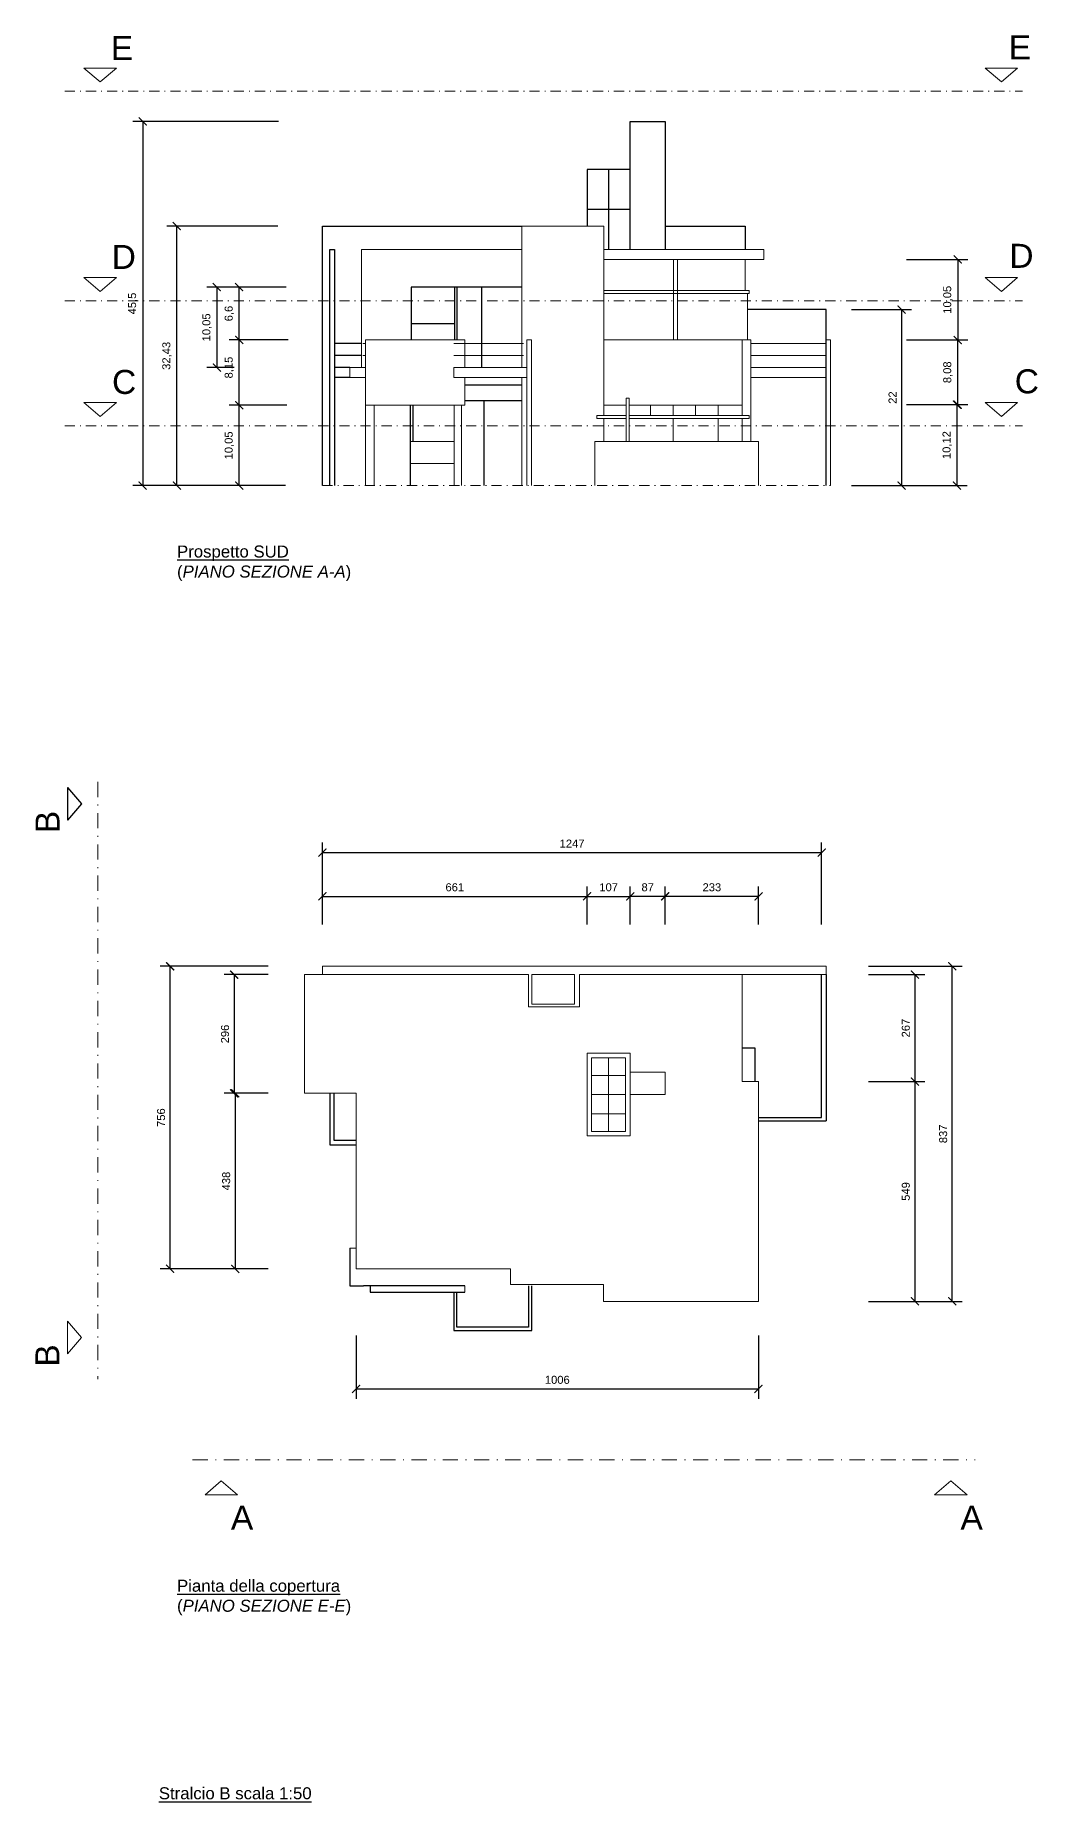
# Model space of a CAD drawing. Header units: centimetres. Extents: x 543 to 6804, y 293 to 1469.
# Drawn here: x 1073.1 to 1198.4, y 1160.1 to 1380.9 of the extents above; entities that cross this region are included whole.
import ezdxf

# ---------------------------------------------------------------- set-up
doc = ezdxf.new("R2010")
doc.units = ezdxf.units.CM
doc.linetypes.add('TRATTOPUNTO2', pattern=[12.7, 6.35, -3.175, 0, -3.175])
for name, color, linetype, lineweight in [('linee a metà', 100, 'Continuous', 20), ('linee davanti', 161, 'Continuous', 20), ('linee spesse', 254, 'Continuous', 20), ('linee tratto punto', 40, 'TRATTOPUNTO2', 20)]:
    doc.layers.add(name, color=color, linetype=linetype, lineweight=lineweight)
for name, color, linetype in [('linee dietro', 51, 'Continuous'), ('quote', 163, 'Continuous'), ('testo', 104, 'Continuous')]:
    doc.layers.add(name, color=color, linetype=linetype)
doc.styles.add('Annotativa', font='arial.ttf')
doc.styles.add('Annotative', font='arial.ttf')
doc.dimstyles.new('Annotativa', dxfattribs={"dimscale": 0, "dimtxt": 1, "dimasz": 1, "dimexe": 1.25, "dimexo": 0.625, "dimtad": 1, "dimtxsty": 'Annotativa', "dimblk": 'ARCHTICK', "dimcen": 1, "dimadec": 0, "dimazin": 0, "dimtfac": 1, "dimtmove": 0, "dimatfit": 3, "dimfxl": 1, "dimarcsym": 0})

# ---------------------------------------------------------------- blocks, each defined once
blk = doc.blocks.new('_ArchTick')
at = {"color": 0, "linetype": 'ByBlock', "const_width": 0.15}
blk.add_lwpolyline([(-0.5, -0.5), (0.5, 0.5)], dxfattribs=at)
blk = doc.blocks.new('*D58')
at = {"layer": 'Defpoints', "color": 0, "transparency": 16777216}
for p in [(1176.61, 1264.53), (1187.72, 1264.53), (1176.61, 1222.66)]:
    blk.add_point(p, dxfattribs=at)
at = {"layer": 'quote', "color": 0, "lineweight": -2, "transparency": 16777216}
for p, q in [((1177.24, 1264.53), (1188.97, 1264.53)), ((1187.72, 1222.66), (1187.72, 1264.53)), ((1177.24, 1222.66), (1188.97, 1222.66))]:
    blk.add_line(p, q, dxfattribs=at)
for p, rotation in [((1187.72, 1264.53), 90), ((1187.72, 1222.66), 270)]:
    blk.add_blockref('_ArchTick', p, dxfattribs=dict(at, rotation=rotation))
at = {"layer": 'quote', "color": 0, "transparency": 16777216, "insert": (1186.58, 1243.59), "char_height": 1, "attachment_point": 5, "rotation": 90, "style": 'Annotativa'}
blk.add_mtext('837', dxfattribs=at)
blk = doc.blocks.new('*D59')
at = {"layer": 'Defpoints', "color": 0, "transparency": 16777216}
for p in [(1113.2, 1219.01), (1163.5, 1219.01), (1163.5, 1211.72)]:
    blk.add_point(p, dxfattribs=at)
at = {"layer": 'quote', "color": 0, "lineweight": -2, "transparency": 16777216}
for p, q in [((1113.2, 1218.38), (1113.2, 1210.47)), ((1163.5, 1218.38), (1163.5, 1210.47)), ((1113.2, 1211.72), (1163.5, 1211.72))]:
    blk.add_line(p, q, dxfattribs=at)
at = {"layer": 'quote', "color": 0, "lineweight": -2, "transparency": 16777216, "rotation": 180}
blk.add_blockref('_ArchTick', (1113.2, 1211.72), dxfattribs=at)
at = {"layer": 'quote', "color": 0, "lineweight": -2, "transparency": 16777216}
blk.add_blockref('_ArchTick', (1163.5, 1211.72), dxfattribs=at)
at = {"layer": 'quote', "color": 0, "transparency": 16777216, "insert": (1138.35, 1212.85), "char_height": 1, "attachment_point": 5, "style": 'Annotativa'}
blk.add_mtext('1006', dxfattribs=at)
blk = doc.blocks.new('*D60')
at = {"layer": 'Defpoints', "color": 0, "transparency": 16777216}
for p in [(1089.96, 1264.53), (1102.83, 1264.53), (1102.83, 1226.72)]:
    blk.add_point(p, dxfattribs=at)
at = {"layer": 'quote', "color": 0, "lineweight": -2, "transparency": 16777216}
for p, q in [((1102.21, 1264.53), (1088.71, 1264.53)), ((1089.96, 1226.72), (1089.96, 1264.53)), ((1102.21, 1226.72), (1088.71, 1226.72))]:
    blk.add_line(p, q, dxfattribs=at)
for p, rotation in [((1089.96, 1264.53), 90), ((1089.96, 1226.72), 270)]:
    blk.add_blockref('_ArchTick', p, dxfattribs=dict(at, rotation=rotation))
at = {"layer": 'quote', "color": 0, "transparency": 16777216, "insert": (1088.83, 1245.62), "char_height": 1, "attachment_point": 5, "rotation": 90, "style": 'Annotativa'}
blk.add_mtext('756', dxfattribs=at)
blk = doc.blocks.new('*D61')
at = {"layer": 'Defpoints', "color": 0, "transparency": 16777216}
for p in [(1102.83, 1263.49), (1097.96, 1248.66), (1102.83, 1248.66)]:
    blk.add_point(p, dxfattribs=at)
at = {"layer": 'quote', "color": 0, "lineweight": -2, "transparency": 16777216}
for p, q in [((1102.21, 1263.49), (1096.71, 1263.49)), ((1097.96, 1263.49), (1097.96, 1248.66)), ((1102.21, 1248.66), (1096.71, 1248.66))]:
    blk.add_line(p, q, dxfattribs=at)
for p, rotation in [((1097.96, 1263.49), 90), ((1097.96, 1248.66), 270)]:
    blk.add_blockref('_ArchTick', p, dxfattribs=dict(at, rotation=rotation))
at = {"layer": 'quote', "color": 0, "transparency": 16777216, "insert": (1096.83, 1256.07), "char_height": 1, "attachment_point": 5, "rotation": 90, "style": 'Annotativa'}
blk.add_mtext('296', dxfattribs=at)
blk = doc.blocks.new('*D62')
at = {"layer": 'Defpoints', "color": 0, "transparency": 16777216}
for p in [(1102.75, 1248.66), (1098.1, 1226.72), (1102.83, 1226.72)]:
    blk.add_point(p, dxfattribs=at)
at = {"layer": 'quote', "color": 0, "lineweight": -2, "transparency": 16777216}
for p, q in [((1102.12, 1248.66), (1096.85, 1248.66)), ((1098.1, 1248.66), (1098.1, 1226.72)), ((1102.21, 1226.72), (1096.85, 1226.72))]:
    blk.add_line(p, q, dxfattribs=at)
for p, rotation in [((1098.1, 1248.66), 90), ((1098.1, 1226.72), 270)]:
    blk.add_blockref('_ArchTick', p, dxfattribs=dict(at, rotation=rotation))
at = {"layer": 'quote', "color": 0, "transparency": 16777216, "insert": (1096.97, 1237.69), "char_height": 1, "attachment_point": 5, "rotation": 90, "style": 'Annotativa'}
blk.add_mtext('438', dxfattribs=at)
blk = doc.blocks.new('*D63')
at = {"layer": 'Defpoints', "color": 0, "transparency": 16777216}
for p in [(1176.61, 1250.13), (1176.61, 1222.66), (1183.05, 1222.66)]:
    blk.add_point(p, dxfattribs=at)
at = {"layer": 'quote', "color": 0, "lineweight": -2, "transparency": 16777216}
for p, q in [((1177.24, 1250.13), (1184.3, 1250.13)), ((1183.05, 1250.13), (1183.05, 1222.66)), ((1177.24, 1222.66), (1184.3, 1222.66))]:
    blk.add_line(p, q, dxfattribs=at)
for p, rotation in [((1183.05, 1250.13), 90), ((1183.05, 1222.66), 270)]:
    blk.add_blockref('_ArchTick', p, dxfattribs=dict(at, rotation=rotation))
at = {"layer": 'quote', "color": 0, "transparency": 16777216, "insert": (1181.91, 1236.39), "char_height": 1, "attachment_point": 5, "rotation": 90, "style": 'Annotativa'}
blk.add_mtext('549', dxfattribs=at)
blk = doc.blocks.new('*D64')
at = {"layer": 'Defpoints', "color": 0, "transparency": 16777216}
for p in [(1176.61, 1263.49), (1176.61, 1250.13), (1183.05, 1250.13)]:
    blk.add_point(p, dxfattribs=at)
at = {"layer": 'quote', "color": 0, "lineweight": -2, "transparency": 16777216}
for p, q in [((1177.24, 1263.49), (1184.3, 1263.49)), ((1183.05, 1263.49), (1183.05, 1250.13)), ((1177.24, 1250.13), (1184.3, 1250.13))]:
    blk.add_line(p, q, dxfattribs=at)
for p, rotation in [((1183.05, 1263.49), 90), ((1183.05, 1250.13), 270)]:
    blk.add_blockref('_ArchTick', p, dxfattribs=dict(at, rotation=rotation))
at = {"layer": 'quote', "color": 0, "transparency": 16777216, "insert": (1181.91, 1256.81), "char_height": 1, "attachment_point": 5, "rotation": 90, "style": 'Annotativa'}
blk.add_mtext('267', dxfattribs=at)
blk = doc.blocks.new('*D65')
at = {"layer": 'Defpoints', "color": 0, "transparency": 16777216}
for p in [(1147.46, 1273.27), (1142.07, 1269.14), (1147.46, 1269.14)]:
    blk.add_point(p, dxfattribs=at)
at = {"layer": 'quote', "color": 0, "lineweight": -2, "transparency": 16777216}
for p, q in [((1142.07, 1269.77), (1142.07, 1274.52)), ((1147.46, 1269.77), (1147.46, 1274.52)), ((1142.07, 1273.27), (1147.46, 1273.27))]:
    blk.add_line(p, q, dxfattribs=at)
at = {"layer": 'quote', "color": 0, "lineweight": -2, "transparency": 16777216, "rotation": 180}
blk.add_blockref('_ArchTick', (1142.07, 1273.27), dxfattribs=at)
at = {"layer": 'quote', "color": 0, "lineweight": -2, "transparency": 16777216}
blk.add_blockref('_ArchTick', (1147.46, 1273.27), dxfattribs=at)
at = {"layer": 'quote', "color": 0, "transparency": 16777216, "insert": (1144.77, 1274.4), "char_height": 1, "attachment_point": 5, "style": 'Annotativa'}
blk.add_mtext('107', dxfattribs=at)
blk = doc.blocks.new('*D66')
at = {"layer": 'Defpoints', "color": 0, "transparency": 16777216}
for p in [(1147.46, 1273.27), (1147.46, 1269.14), (1151.83, 1269.14)]:
    blk.add_point(p, dxfattribs=at)
at = {"layer": 'quote', "color": 0, "lineweight": -2, "transparency": 16777216}
for p, q in [((1147.46, 1269.77), (1147.46, 1274.52)), ((1151.83, 1269.77), (1151.83, 1274.52)), ((1151.83, 1273.27), (1147.46, 1273.27))]:
    blk.add_line(p, q, dxfattribs=at)
at = {"layer": 'quote', "color": 0, "lineweight": -2, "transparency": 16777216, "rotation": 180}
blk.add_blockref('_ArchTick', (1147.46, 1273.27), dxfattribs=at)
at = {"layer": 'quote', "color": 0, "lineweight": -2, "transparency": 16777216}
blk.add_blockref('_ArchTick', (1151.83, 1273.27), dxfattribs=at)
at = {"layer": 'quote', "color": 0, "transparency": 16777216, "insert": (1149.65, 1274.4), "char_height": 1, "attachment_point": 5, "style": 'Annotativa'}
blk.add_mtext('87', dxfattribs=at)
blk = doc.blocks.new('*D67')
at = {"layer": 'Defpoints', "color": 0, "transparency": 16777216}
for p in [(1142.07, 1273.27), (1109, 1269.14), (1142.07, 1269.14)]:
    blk.add_point(p, dxfattribs=at)
at = {"layer": 'quote', "color": 0, "lineweight": -2, "transparency": 16777216}
for p, q in [((1109, 1269.77), (1109, 1274.52)), ((1142.07, 1269.77), (1142.07, 1274.52)), ((1109, 1273.27), (1142.07, 1273.27))]:
    blk.add_line(p, q, dxfattribs=at)
at = {"layer": 'quote', "color": 0, "lineweight": -2, "transparency": 16777216, "rotation": 180}
blk.add_blockref('_ArchTick', (1109, 1273.27), dxfattribs=at)
at = {"layer": 'quote', "color": 0, "lineweight": -2, "transparency": 16777216}
blk.add_blockref('_ArchTick', (1142.07, 1273.27), dxfattribs=at)
at = {"layer": 'quote', "color": 0, "transparency": 16777216, "insert": (1125.54, 1274.4), "char_height": 1, "attachment_point": 5, "style": 'Annotativa'}
blk.add_mtext('661', dxfattribs=at)
blk = doc.blocks.new('*D68')
at = {"layer": 'Defpoints', "color": 0, "transparency": 16777216}
for p in [(1151.83, 1273.27), (1151.83, 1269.14), (1163.5, 1269.14)]:
    blk.add_point(p, dxfattribs=at)
at = {"layer": 'quote', "color": 0, "lineweight": -2, "transparency": 16777216}
for p, q in [((1151.83, 1269.77), (1151.83, 1274.52)), ((1163.5, 1269.77), (1163.5, 1274.52)), ((1163.5, 1273.27), (1151.83, 1273.27))]:
    blk.add_line(p, q, dxfattribs=at)
at = {"layer": 'quote', "color": 0, "lineweight": -2, "transparency": 16777216, "rotation": 180}
blk.add_blockref('_ArchTick', (1151.83, 1273.27), dxfattribs=at)
at = {"layer": 'quote', "color": 0, "lineweight": -2, "transparency": 16777216}
blk.add_blockref('_ArchTick', (1163.5, 1273.27), dxfattribs=at)
at = {"layer": 'quote', "color": 0, "transparency": 16777216, "insert": (1157.67, 1274.4), "char_height": 1, "attachment_point": 5, "style": 'Annotativa'}
blk.add_mtext('233', dxfattribs=at)
blk = doc.blocks.new('*D69')
at = {"layer": 'Defpoints', "color": 0, "transparency": 16777216}
for p in [(1090.8, 1357.03), (1104.04, 1357.03), (1104.99, 1324.6)]:
    blk.add_point(p, dxfattribs=at)
at = {"layer": 'quote', "color": 0, "lineweight": -2, "transparency": 16777216}
for p, q in [((1103.41, 1357.03), (1089.55, 1357.03)), ((1090.8, 1324.6), (1090.8, 1357.03)), ((1104.36, 1324.6), (1089.55, 1324.6))]:
    blk.add_line(p, q, dxfattribs=at)
for p, rotation in [((1090.8, 1357.03), 90), ((1090.8, 1324.6), 270)]:
    blk.add_blockref('_ArchTick', p, dxfattribs=dict(at, rotation=rotation))
at = {"layer": 'quote', "color": 0, "transparency": 16777216, "insert": (1089.58, 1340.81), "char_height": 1, "attachment_point": 5, "rotation": 90, "style": 'Annotativa'}
blk.add_mtext('32,43', dxfattribs=at)
blk = doc.blocks.new('*D70')
at = {"layer": 'Defpoints', "color": 0, "transparency": 16777216}
for p in [(1104.12, 1370.1), (1086.53, 1324.6), (1104.99, 1324.6)]:
    blk.add_point(p, dxfattribs=at)
at = {"layer": 'quote', "color": 0, "lineweight": -2, "transparency": 16777216}
for p, q in [((1103.5, 1370.1), (1085.28, 1370.1)), ((1086.53, 1370.1), (1086.53, 1324.6)), ((1104.36, 1324.6), (1085.28, 1324.6))]:
    blk.add_line(p, q, dxfattribs=at)
for p, rotation in [((1086.53, 1370.1), 90), ((1086.53, 1324.6), 270)]:
    blk.add_blockref('_ArchTick', p, dxfattribs=dict(at, rotation=rotation))
at = {"layer": 'quote', "color": 0, "transparency": 16777216, "insert": (1085.3, 1347.35), "char_height": 1, "attachment_point": 5, "rotation": 90, "style": 'Annotativa'}
blk.add_mtext('45,5', dxfattribs=at)
blk = doc.blocks.new('*D71')
at = {"layer": 'Defpoints', "color": 0, "transparency": 16777216}
for p in [(1098.59, 1334.65), (1105.16, 1334.65), (1104.99, 1324.6)]:
    blk.add_point(p, dxfattribs=at)
at = {"layer": 'quote', "color": 0, "lineweight": -2, "transparency": 16777216}
for p, q in [((1104.53, 1334.65), (1097.34, 1334.65)), ((1098.59, 1324.6), (1098.59, 1334.65)), ((1104.36, 1324.6), (1097.34, 1324.6))]:
    blk.add_line(p, q, dxfattribs=at)
for p, rotation in [((1098.59, 1334.65), 90), ((1098.59, 1324.6), 270)]:
    blk.add_blockref('_ArchTick', p, dxfattribs=dict(at, rotation=rotation))
at = {"layer": 'quote', "color": 0, "transparency": 16777216, "insert": (1097.37, 1329.62), "char_height": 1, "attachment_point": 5, "rotation": 90, "style": 'Annotativa'}
blk.add_mtext('10,05', dxfattribs=at)
blk = doc.blocks.new('*D72')
at = {"layer": 'Defpoints', "color": 0, "transparency": 16777216}
for p in [(1098.59, 1342.8), (1105.32, 1342.8), (1105.16, 1334.65)]:
    blk.add_point(p, dxfattribs=at)
at = {"layer": 'quote', "color": 0, "lineweight": -2, "transparency": 16777216}
for p, q in [((1104.7, 1342.8), (1097.34, 1342.8)), ((1098.59, 1334.65), (1098.59, 1342.8)), ((1104.53, 1334.65), (1097.34, 1334.65))]:
    blk.add_line(p, q, dxfattribs=at)
for p, rotation in [((1098.59, 1342.8), 90), ((1098.59, 1334.65), 270)]:
    blk.add_blockref('_ArchTick', p, dxfattribs=dict(at, rotation=rotation))
at = {"layer": 'quote', "color": 0, "transparency": 16777216, "insert": (1097.37, 1339.35), "char_height": 1, "attachment_point": 5, "rotation": 90, "style": 'Annotativa'}
blk.add_mtext('8,15', dxfattribs=at)
blk = doc.blocks.new('*D74')
at = {"layer": 'Defpoints', "color": 0, "transparency": 16777216}
for p in [(1098.59, 1349.4), (1105.07, 1349.4), (1105.32, 1342.8)]:
    blk.add_point(p, dxfattribs=at)
at = {"layer": 'quote', "color": 0, "lineweight": -2, "transparency": 16777216}
for p, q in [((1104.45, 1349.4), (1097.34, 1349.4)), ((1098.59, 1342.8), (1098.59, 1349.4)), ((1104.7, 1342.8), (1097.34, 1342.8))]:
    blk.add_line(p, q, dxfattribs=at)
for p, rotation in [((1098.59, 1349.4), 90), ((1098.59, 1342.8), 270)]:
    blk.add_blockref('_ArchTick', p, dxfattribs=dict(at, rotation=rotation))
at = {"layer": 'quote', "color": 0, "transparency": 16777216, "insert": (1097.37, 1346.1), "char_height": 1, "attachment_point": 5, "rotation": 90, "style": 'Annotativa'}
blk.add_mtext('6,6', dxfattribs=at)
blk = doc.blocks.new('*D75')
at = {"layer": 'Defpoints', "color": 0, "transparency": 16777216}
for p in [(1098.73, 1349.4), (1095.8, 1339.35), (1098.59, 1339.35)]:
    blk.add_point(p, dxfattribs=at)
at = {"layer": 'quote', "color": 0, "lineweight": -2, "transparency": 16777216}
for p, q in [((1098.11, 1349.4), (1094.55, 1349.4)), ((1095.8, 1349.4), (1095.8, 1339.35)), ((1097.97, 1339.35), (1094.55, 1339.35))]:
    blk.add_line(p, q, dxfattribs=at)
for p, rotation in [((1095.8, 1349.4), 90), ((1095.8, 1339.35), 270)]:
    blk.add_blockref('_ArchTick', p, dxfattribs=dict(at, rotation=rotation))
at = {"layer": 'quote', "color": 0, "transparency": 16777216, "insert": (1094.58, 1344.37), "char_height": 1, "attachment_point": 5, "rotation": 90, "style": 'Annotativa'}
blk.add_mtext('10,05', dxfattribs=at)
blk = doc.blocks.new('*D76')
at = {"layer": 'Defpoints', "color": 0, "transparency": 16777216}
for p in [(1181.38, 1334.72), (1188.31, 1334.72), (1181.38, 1324.6)]:
    blk.add_point(p, dxfattribs=at)
at = {"layer": 'quote', "color": 0, "lineweight": -2, "transparency": 16777216}
for p, q in [((1182.01, 1334.72), (1189.56, 1334.72)), ((1188.31, 1324.6), (1188.31, 1334.72)), ((1182.01, 1324.6), (1189.56, 1324.6))]:
    blk.add_line(p, q, dxfattribs=at)
for p, rotation in [((1188.31, 1334.72), 90), ((1188.31, 1324.6), 270)]:
    blk.add_blockref('_ArchTick', p, dxfattribs=dict(at, rotation=rotation))
at = {"layer": 'quote', "color": 0, "transparency": 16777216, "insert": (1187.09, 1329.66), "char_height": 1, "attachment_point": 5, "rotation": 90, "style": 'Annotativa'}
blk.add_mtext('10,12', dxfattribs=at)
blk = doc.blocks.new('*D77')
at = {"layer": 'Defpoints', "color": 0, "transparency": 16777216}
for p in [(1181.38, 1342.8), (1188.4, 1342.8), (1181.38, 1334.72)]:
    blk.add_point(p, dxfattribs=at)
at = {"layer": 'quote', "color": 0, "lineweight": -2, "transparency": 16777216}
for p, q in [((1182.01, 1342.8), (1189.65, 1342.8)), ((1188.4, 1334.72), (1188.4, 1342.8)), ((1182.01, 1334.72), (1189.65, 1334.72))]:
    blk.add_line(p, q, dxfattribs=at)
for p, rotation in [((1188.4, 1342.8), 90), ((1188.4, 1334.72), 270)]:
    blk.add_blockref('_ArchTick', p, dxfattribs=dict(at, rotation=rotation))
at = {"layer": 'quote', "color": 0, "transparency": 16777216, "insert": (1187.18, 1338.76), "char_height": 1, "attachment_point": 5, "rotation": 90, "style": 'Annotativa'}
blk.add_mtext('8,08', dxfattribs=at)
blk = doc.blocks.new('*D78')
at = {"layer": 'Defpoints', "color": 0, "transparency": 16777216}
for p in [(1181.39, 1352.85), (1181.38, 1342.8), (1188.4, 1342.8)]:
    blk.add_point(p, dxfattribs=at)
at = {"layer": 'quote', "color": 0, "lineweight": -2, "transparency": 16777216}
for p, q in [((1182.01, 1352.85), (1189.65, 1352.85)), ((1188.4, 1352.85), (1188.4, 1342.8)), ((1182.01, 1342.8), (1189.65, 1342.8))]:
    blk.add_line(p, q, dxfattribs=at)
for p, rotation in [((1188.4, 1352.85), 90), ((1188.4, 1342.8), 270)]:
    blk.add_blockref('_ArchTick', p, dxfattribs=dict(at, rotation=rotation))
at = {"layer": 'quote', "color": 0, "transparency": 16777216, "insert": (1187.18, 1347.82), "char_height": 1, "attachment_point": 5, "rotation": 90, "style": 'Annotativa'}
blk.add_mtext('10,05', dxfattribs=at)
blk = doc.blocks.new('*D79')
at = {"layer": 'Defpoints', "color": 0, "transparency": 16777216}
for p in [(1174.52, 1346.6), (1174.52, 1324.6), (1181.38, 1324.6)]:
    blk.add_point(p, dxfattribs=at)
at = {"layer": 'quote', "color": 0, "lineweight": -2, "transparency": 16777216}
for p, q in [((1175.14, 1346.6), (1182.63, 1346.6)), ((1181.38, 1346.6), (1181.38, 1324.6)), ((1175.14, 1324.6), (1182.63, 1324.6))]:
    blk.add_line(p, q, dxfattribs=at)
for p, rotation in [((1181.38, 1346.6), 90), ((1181.38, 1324.6), 270)]:
    blk.add_blockref('_ArchTick', p, dxfattribs=dict(at, rotation=rotation))
at = {"layer": 'quote', "color": 0, "transparency": 16777216, "insert": (1180.25, 1335.6), "char_height": 1, "attachment_point": 5, "rotation": 90, "style": 'Annotativa'}
blk.add_mtext('22', dxfattribs=at)

msp = doc.modelspace()

# ---------------------------------------------------------------- linework, layer by layer
at = {"layer": 'linee a metà'}
for p, q in [((1113.862, 1339.345), (1113.862, 1354.095)), ((1113.862, 1354.095), (1133.912, 1354.095)), ((1152.892, 1352.845), (1152.892, 1342.795)), ((1153.392, 1342.795), (1153.392, 1352.845)), ((1161.832, 1352.845), (1161.832, 1348.97)), ((1144.152, 1348.97), (1162.34, 1348.97)), ((1162.34, 1348.97), (1162.34, 1348.62)), ((1144.152, 1348.62), (1162.34, 1348.62)), ((1162.132, 1342.795), (1162.132, 1348.62)), ((1114.362, 1342.345), (1114.062, 1342.345)), ((1162.532, 1342.345), (1171.942, 1342.345)), ((1172.492, 1342.795), (1172.492, 1324.595)), ((1114.362, 1340.845), (1114.062, 1340.845)), ((1171.942, 1340.845), (1162.532, 1340.845)), ((1112.442, 1338.095), (1112.442, 1339.345)), ((1112.442, 1339.345), (1114.362, 1339.345)), ((1114.362, 1338.095), (1112.442, 1338.095)), ((1133.912, 1338.095), (1133.912, 1324.595)), ((1162.532, 1339.345), (1171.942, 1339.345)), ((1171.942, 1338.095), (1162.532, 1338.095)), ((1149.982, 1334.645), (1149.982, 1333.345)), ((1152.812, 1333.345), (1152.812, 1334.645)), ((1155.642, 1334.645), (1155.642, 1333.345)), ((1158.472, 1334.645), (1158.472, 1333.345)), ((1152.812, 1330.095), (1152.812, 1332.995)), ((1158.472, 1332.995), (1158.472, 1330.095)), ((1119.942, 1330.095), (1125.452, 1330.095)), ((1125.452, 1327.345), (1119.942, 1327.345)), ((1106.762, 1248.659), (1106.762, 1263.489)), ((1106.762, 1263.489), (1109.002, 1263.489)), ((1161.472, 1250.129), (1161.472, 1263.489)), ((1163.502, 1250.129), (1161.472, 1250.129)), ((1163.502, 1244.829), (1163.502, 1250.129)), ((1113.202, 1248.659), (1106.762, 1248.659)), ((1113.202, 1226.719), (1113.202, 1248.659)), ((1163.502, 1244.829), (1163.502, 1222.659)), ((1132.502, 1226.719), (1113.202, 1226.719)), ((1132.502, 1224.759), (1132.502, 1226.719)), ((1144.142, 1224.759), (1132.502, 1224.759)), ((1144.142, 1222.659), (1144.142, 1224.759)), ((1163.502, 1222.659), (1144.142, 1222.659))]:
    msp.add_line(p, q, dxfattribs=at)
at = {"layer": 'linee davanti'}
for p, q in [((1133.912, 1339.345), (1133.912, 1357.025)), ((1133.912, 1357.025), (1144.152, 1357.025)), ((1144.152, 1333.345), (1144.152, 1357.025)), ((1144.152, 1354.095), (1164.152, 1354.095)), ((1164.152, 1354.095), (1164.152, 1352.845)), ((1164.152, 1352.845), (1144.152, 1352.845)), ((1126.792, 1342.795), (1114.362, 1342.795)), ((1114.362, 1342.795), (1114.362, 1334.645)), ((1125.422, 1342.345), (1134.112, 1342.345)), ((1126.792, 1339.345), (1126.792, 1342.795)), ((1134.562, 1342.795), (1135.112, 1342.795)), ((1134.562, 1342.795), (1134.562, 1324.595)), ((1135.112, 1342.795), (1135.112, 1324.595)), ((1161.472, 1342.795), (1144.152, 1342.795)), ((1162.532, 1342.795), (1161.472, 1342.795)), ((1161.472, 1342.795), (1161.472, 1333.345)), ((1162.532, 1330.095), (1162.532, 1342.795)), ((1125.422, 1340.845), (1134.112, 1340.845)), ((1125.422, 1339.345), (1134.562, 1339.345)), ((1125.422, 1338.095), (1125.422, 1339.345)), ((1134.562, 1338.095), (1125.422, 1338.095)), ((1126.792, 1338.095), (1126.792, 1334.645)), ((1146.952, 1330.095), (1146.952, 1335.514)), ((1146.952, 1335.514), (1147.352, 1335.514)), ((1147.352, 1335.514), (1147.352, 1334.645)), ((1114.362, 1324.595), (1114.362, 1334.645)), ((1114.362, 1334.645), (1126.792, 1334.645)), ((1115.442, 1324.595), (1115.442, 1334.645)), ((1125.452, 1329.645), (1125.452, 1334.645)), ((1126.392, 1334.645), (1126.392, 1324.595)), ((1146.952, 1333.345), (1143.283, 1333.345)), ((1143.283, 1333.345), (1143.283, 1332.995)), ((1146.952, 1334.645), (1144.152, 1334.645)), ((1147.352, 1334.645), (1161.472, 1334.645)), ((1147.352, 1334.645), (1147.352, 1330.095)), ((1147.352, 1333.345), (1162.34, 1333.345)), ((1162.34, 1333.345), (1162.34, 1332.995)), ((1146.952, 1332.995), (1143.283, 1332.995)), ((1144.152, 1332.995), (1144.152, 1330.095)), ((1162.34, 1332.995), (1147.352, 1332.995)), ((1161.472, 1332.995), (1161.472, 1330.095)), ((1125.452, 1327.12), (1125.452, 1329.645)), ((1143.032, 1330.095), (1163.512, 1330.095)), ((1143.032, 1330.095), (1143.032, 1324.595)), ((1163.512, 1330.095), (1163.512, 1324.595)), ((1125.452, 1327.12), (1125.452, 1324.595)), ((1109.002, 1264.529), (1171.942, 1264.529)), ((1109.002, 1264.529), (1109.002, 1263.489)), ((1109.002, 1263.489), (1134.762, 1263.489)), ((1134.762, 1263.489), (1134.762, 1259.449)), ((1135.162, 1259.809), (1135.162, 1263.489)), ((1140.512, 1263.489), (1135.162, 1263.489)), ((1140.512, 1259.809), (1140.512, 1263.489)), ((1141.142, 1263.489), (1141.142, 1259.449)), ((1141.142, 1263.489), (1171.942, 1263.489)), ((1171.942, 1263.489), (1171.942, 1264.529)), ((1134.762, 1259.449), (1135.162, 1259.449)), ((1135.162, 1259.809), (1140.512, 1259.809)), ((1140.512, 1259.449), (1135.162, 1259.449)), ((1141.142, 1259.449), (1140.512, 1259.449)), ((1142.072, 1253.654), (1147.462, 1253.654)), ((1142.072, 1253.654), (1142.072, 1243.324)), ((1142.642, 1253.084), (1146.892, 1253.084)), ((1142.642, 1243.894), (1142.642, 1253.084)), ((1144.767, 1253.084), (1144.767, 1243.894)), ((1146.892, 1253.084), (1146.892, 1243.894)), ((1147.462, 1253.654), (1147.462, 1249.924)), ((1146.892, 1250.887), (1142.642, 1250.887)), ((1147.462, 1251.309), (1151.832, 1251.309)), ((1147.462, 1249.924), (1147.462, 1243.324)), ((1151.832, 1251.309), (1151.832, 1248.489)), ((1146.892, 1248.489), (1142.642, 1248.489)), ((1151.832, 1248.489), (1147.462, 1248.489)), ((1146.892, 1246.092), (1142.642, 1246.092)), ((1147.462, 1243.324), (1142.072, 1243.324)), ((1146.892, 1243.894), (1142.642, 1243.894))]:
    msp.add_line(p, q, dxfattribs=at)
at = {"layer": 'linee dietro'}
for p, q in [((1147.462, 1364.095), (1147.462, 1370.095)), ((1147.462, 1370.095), (1151.832, 1370.095)), ((1151.832, 1370.095), (1151.832, 1354.095)), ((1147.462, 1364.095), (1142.072, 1364.095)), ((1142.072, 1364.095), (1142.072, 1357.025)), ((1144.767, 1364.095), (1144.767, 1354.095)), ((1147.462, 1354.095), (1147.462, 1364.095)), ((1147.462, 1359.095), (1142.072, 1359.095)), ((1109.002, 1324.595), (1109.002, 1357.025)), ((1109.002, 1357.025), (1133.912, 1357.025)), ((1151.832, 1357.025), (1161.812, 1357.025)), ((1161.812, 1357.025), (1161.812, 1354.095)), ((1109.932, 1354.095), (1110.502, 1354.095)), ((1109.932, 1324.595), (1109.932, 1354.095)), ((1110.502, 1354.095), (1110.502, 1324.595)), ((1133.912, 1349.395), (1120.092, 1349.395)), ((1120.092, 1349.395), (1120.092, 1342.795)), ((1125.497, 1349.395), (1125.497, 1342.795)), ((1125.847, 1342.795), (1125.847, 1349.395)), ((1128.862, 1349.395), (1128.862, 1339.345)), ((1171.942, 1346.595), (1162.132, 1346.595)), ((1171.942, 1324.595), (1171.942, 1346.595)), ((1120.092, 1344.845), (1125.497, 1344.845)), ((1113.862, 1342.345), (1110.502, 1342.345)), ((1113.862, 1340.845), (1110.502, 1340.845)), ((1112.442, 1339.345), (1110.502, 1339.345)), ((1112.442, 1338.095), (1110.502, 1338.095)), ((1126.792, 1337.195), (1133.912, 1337.195)), ((1119.942, 1334.645), (1119.942, 1324.595)), ((1120.342, 1330.095), (1120.342, 1334.645)), ((1129.152, 1335.195), (1126.792, 1335.195)), ((1133.912, 1335.195), (1129.152, 1335.195)), ((1129.152, 1335.195), (1129.152, 1324.595)), ((1171.392, 1245.639), (1171.392, 1263.489)), ((1171.942, 1263.489), (1171.942, 1245.219)), ((1161.472, 1254.349), (1163.032, 1254.349)), ((1163.032, 1254.349), (1163.032, 1250.129)), ((1109.932, 1248.659), (1109.932, 1242.219)), ((1110.472, 1242.759), (1110.472, 1248.659)), ((1163.502, 1245.639), (1171.392, 1245.639)), ((1163.557, 1245.219), (1171.942, 1245.219)), ((1113.202, 1242.759), (1110.472, 1242.759)), ((1109.932, 1242.219), (1113.202, 1242.219)), ((1112.442, 1229.306), (1112.442, 1224.589)), ((1112.442, 1224.589), (1114.122, 1224.589)), ((1114.972, 1224.589), (1114.122, 1224.589)), ((1114.972, 1224.589), (1114.972, 1223.799)), ((1126.792, 1224.589), (1114.972, 1224.589)), ((1114.972, 1223.799), (1126.792, 1223.799)), ((1125.422, 1223.799), (1125.422, 1219.009)), ((1125.802, 1219.419), (1125.802, 1223.799)), ((1134.762, 1224.589), (1134.762, 1219.419)), ((1135.172, 1219.009), (1135.172, 1224.589)), ((1125.422, 1219.009), (1135.172, 1219.009)), ((1134.762, 1219.419), (1125.802, 1219.419))]:
    msp.add_line(p, q, dxfattribs=at)
at = {"layer": 'linee spesse'}
for p, q in [((1081.222, 1375.038), (1079.188, 1376.768)), ((1083.256, 1376.768), (1079.188, 1376.768)), ((1081.222, 1375.038), (1083.256, 1376.768)), ((1195.887, 1376.768), (1191.818, 1376.768)), ((1193.852, 1375.038), (1191.818, 1376.768)), ((1193.852, 1375.038), (1195.887, 1376.768)), ((1083.256, 1350.587), (1079.188, 1350.587)), ((1081.222, 1348.857), (1079.188, 1350.587)), ((1081.222, 1348.857), (1083.256, 1350.587)), ((1195.887, 1350.587), (1191.818, 1350.587)), ((1193.852, 1348.857), (1191.818, 1350.587)), ((1193.852, 1348.857), (1195.887, 1350.587)), ((1171.942, 1342.795), (1172.492, 1342.795)), ((1109.932, 1338.095), (1109.932, 1339.345)), ((1134.562, 1339.345), (1134.562, 1338.095)), ((1083.256, 1334.968), (1079.188, 1334.968)), ((1081.222, 1333.238), (1079.188, 1334.968)), ((1081.222, 1333.238), (1083.256, 1334.968)), ((1195.887, 1334.968), (1191.818, 1334.968)), ((1193.852, 1333.238), (1191.818, 1334.968)), ((1193.852, 1333.238), (1195.887, 1334.968)), ((1077.155, 1286.853), (1077.155, 1282.785)), ((1078.885, 1284.819), (1077.155, 1286.853)), ((1078.914, 1284.819), (1077.184, 1286.853)), ((1077.184, 1286.853), (1077.184, 1282.785)), ((1078.885, 1284.819), (1077.155, 1282.785)), ((1078.914, 1284.819), (1077.184, 1282.785)), ((1113.202, 1229.306), (1112.442, 1229.306)), ((1126.792, 1223.799), (1126.792, 1224.589)), ((1078.885, 1218.15), (1077.155, 1220.184)), ((1077.155, 1220.184), (1077.155, 1216.116)), ((1078.885, 1218.15), (1077.155, 1216.116)), ((1096.361, 1200.229), (1094.327, 1198.499)), ((1096.361, 1200.229), (1098.395, 1198.499)), ((1187.545, 1200.229), (1185.511, 1198.499)), ((1187.545, 1200.229), (1189.58, 1198.499)), ((1094.327, 1198.499), (1098.395, 1198.499)), ((1185.511, 1198.499), (1189.58, 1198.499))]:
    msp.add_line(p, q, dxfattribs=at)
at = {"layer": 'linee tratto punto', "ltscale": 0.2}
for p, q in [((1076.794, 1373.883), (1196.508, 1373.883)), ((1076.794, 1347.701), (1196.508, 1347.701)), ((1076.794, 1332.083), (1196.508, 1332.083)), ((1109.002, 1324.595), (1172.492, 1324.595))]:
    msp.add_line(p, q, dxfattribs=at)
at = {"layer": 'linee tratto punto', "ltscale": 0.3}
for p, q in [((1080.943, 1287.586), (1080.943, 1212.945)), ((1092.755, 1202.85), (1190.597, 1202.85))]:
    msp.add_line(p, q, dxfattribs=at)

# ---------------------------------------------------------------- texts
at = {"layer": 'testo', "style": 'Annotative'}
for s, p in [('E', (1082.553, 1377.783)), ('E', (1194.765, 1377.867)), ('D', (1082.658, 1351.676)), ('D', (1194.844, 1351.812)), ('C', (1082.701, 1336.054)), ('C', (1195.523, 1336.128)), ('A', (1097.556, 1194.14)), ('A', (1188.741, 1194.14))]:
    msp.add_text(s, height=3, dxfattribs=at).set_placement(p)
for p in [(1076.142, 1281.162), (1076.113, 1214.493)]:
    msp.add_text('B', height=3, rotation=90, dxfattribs=at).set_placement(p)
at = {"layer": 'testo', "char_height": 1.5, "width": 55.75691, "attachment_point": 1, "style": 'Annotative'}
for s, insert in [('{\\LProspetto SUD\\P}({\\fArial|b0|i1|c0|p34;PIANO SEZIONE A-A})', (1090.825, 1317.113)), ('{\\LPianta della copertura\\P}({\\fArial|b0|i1|c0|p34;PIANO SEZIONE E-E})', (1090.825, 1187.873)), ('{\\LStralcio B scala 1:50}', (1088.549, 1161.938))]:
    msp.add_mtext(s, dxfattribs=dict(at, insert=insert))

# ---------------------------------------------------------------- dimensions: what is measured, and where the dimension line sits
at = {"layer": 'quote'}
for base, p1, p2, picture, middle in [((1086.529, 1324.595), (1104.122, 1370.095), (1104.988, 1324.595), '*D70', (1085.305, 1347.345)), ((1188.404, 1342.795), (1181.389, 1352.845), (1181.381, 1342.795), '*D78', (1187.178, 1347.82)), ((1098.591, 1349.395), (1105.324, 1342.795), (1105.072, 1349.395), '*D74', (1097.365, 1346.095)), ((1181.381, 1324.595), (1174.515, 1346.595), (1174.515, 1324.595), '*D79', (1180.254, 1335.595)), ((1188.404, 1342.795), (1181.381, 1334.718), (1181.381, 1342.795), '*D77', (1187.178, 1338.757)), ((1098.591, 1334.645), (1104.988, 1324.595), (1105.156, 1334.645), '*D71', (1097.365, 1329.62)), ((1188.315, 1334.718), (1181.381, 1324.595), (1181.381, 1334.718), '*D76', (1187.089, 1329.657))]:
    dim = msp.add_linear_dim(base=base, p1=p1, p2=p2, angle=90, dimstyle='Annotativa', dxfattribs=at)
    dim.commit()
    dim.dimension.update_dxf_attribs({"geometry": picture, "text_midpoint": middle})
for base, p1, p2, picture, middle in [((1090.803, 1357.025), (1104.988, 1324.595), (1104.038, 1357.025), '*D69', (1090.803, 1340.81)), ((1095.803, 1339.345), (1098.734, 1349.395), (1098.591, 1339.345), '*D75', (1095.803, 1344.37)), ((1098.591, 1342.795), (1105.156, 1334.645), (1105.324, 1342.795), '*D72', (1098.591, 1339.345))]:
    dim = msp.add_linear_dim(base=base, p1=p1, p2=p2, angle=90, dimstyle='Annotativa', dxfattribs=at)
    dim.commit()
    dim.dimension.update_dxf_attribs({"geometry": picture, "text_midpoint": middle, "dimtype": 160})
msp.add_linear_dim(base=(1171.392, 1278.742), p1=(1109.002, 1269.143), p2=(1171.392, 1269.143), text='1247', dimstyle='Annotativa', dxfattribs=at).render()
for base, p1, p2, text, picture, middle in [((1142.072, 1273.268), (1109.002, 1269.143), (1142.072, 1269.143), '661', '*D67', (1125.537, 1274.404)), ((1147.462, 1273.268), (1142.072, 1269.143), (1147.462, 1269.143), '107', '*D65', (1144.767, 1274.404)), ((1147.462, 1273.268), (1151.832, 1269.143), (1147.462, 1269.143), '87', '*D66', (1149.647, 1274.404)), ((1151.832, 1273.268), (1163.502, 1269.143), (1151.832, 1269.143), '233', '*D68', (1157.667, 1274.404)), ((1163.502, 1211.719), (1113.202, 1219.009), (1163.502, 1219.009), '1006', '*D59', (1138.352, 1212.855))]:
    dim = msp.add_linear_dim(base=base, p1=p1, p2=p2, text=text, dimstyle='Annotativa', dxfattribs=at)
    dim.commit()
    dim.dimension.update_dxf_attribs({"geometry": picture, "text_midpoint": middle})
for base, p1, p2, text, picture, middle in [((1089.961, 1264.529), (1102.831, 1226.719), (1102.831, 1264.529), '756', '*D60', (1088.825, 1245.624)), ((1187.719, 1264.529), (1176.611, 1222.659), (1176.611, 1264.529), '837', '*D58', (1186.583, 1243.594)), ((1097.964, 1248.659), (1102.831, 1263.489), (1102.831, 1248.659), '296', '*D61', (1096.829, 1256.074)), ((1183.049, 1250.129), (1176.611, 1263.489), (1176.611, 1250.129), '267', '*D64', (1181.913, 1256.809)), ((1183.049, 1222.659), (1176.611, 1250.129), (1176.611, 1222.659), '549', '*D63', (1181.913, 1236.394)), ((1098.104, 1226.719), (1102.75, 1248.659), (1102.831, 1226.719), '438', '*D62', (1096.968, 1237.689))]:
    dim = msp.add_linear_dim(base=base, p1=p1, p2=p2, angle=90, text=text, dimstyle='Annotativa', dxfattribs=at)
    dim.commit()
    dim.dimension.update_dxf_attribs({"geometry": picture, "text_midpoint": middle})

doc.saveas('drawing.dxf')
